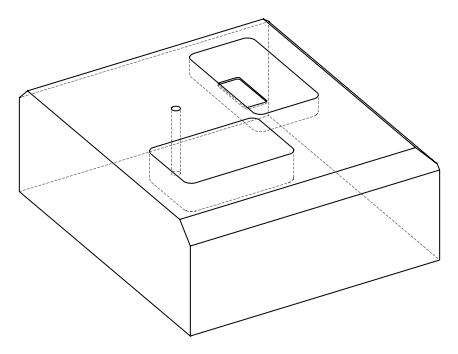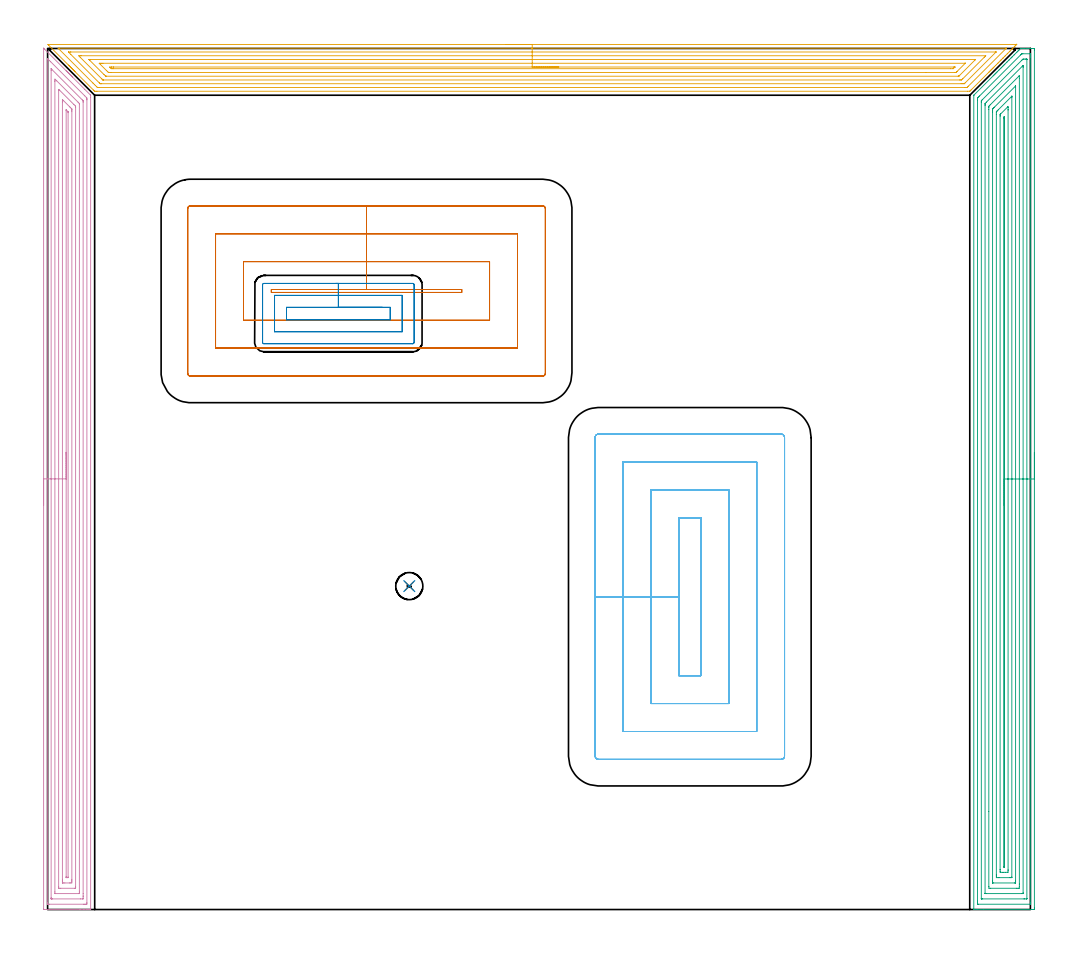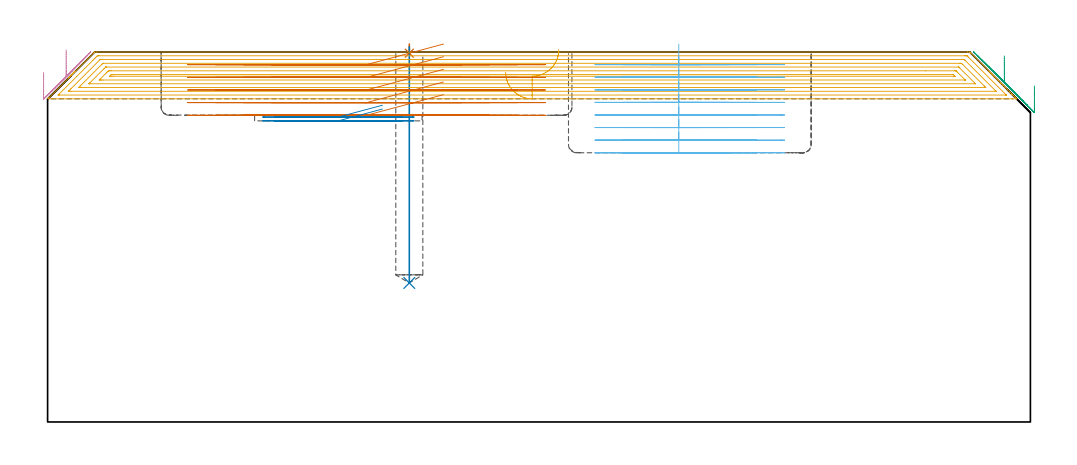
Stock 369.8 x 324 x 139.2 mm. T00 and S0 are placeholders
(PLAN: 8 operations, 4 tool changes, 92.6 min)
(1 SPOT_DRILL | STEP1POCKET | NXT0321_9005460120000 | 0.03 min | 1 mm3)
(2 DRILL_BLIND_HOLE_INTO_CENTER | STEP1POCKET | UGT0301_497 | 0.36 min | 6905 mm3)
(3 AREA_MILL | FG_CHAMFER_SURFACE | UGT0205_001 | 23.04 min | 84198 mm3)
(4 AREA_MILL_1 | FG_CHAMFER_SURFACE_1 | UGT0205_001 | 17.89 min | 50721 mm3)
(5 AREA_MILL_2 | FG_CHAMFER_SURFACE_2 | UGT0205_001 | 19.66 min | 52874 mm3)
(6 MILL_RECTANGULAR_POCKET | POCKET_RECTANGULAR_STRAIGHT | UGT0201_095 | Follow Part, ap 5, ae 75% | 18.21 min | 487591 mm3)
(7 MILL_RECTANGULAR_POCKET_1 | POCKET_RECTANGULAR_STRAIGHT_1 | UGT0201_095 | Follow Part, ap 5, ae 75% | 11.78 min | 305962 mm3)
(8 MILL_RECTANGULAR_POCKET_2 | POCKET_RECTANGULAR_STRAIGHT_2 | UGT0201_014 | Follow Part, ap 1.5, ae 75% | 1.66 min | 3767 mm3)
(TOOL NXT0321_9005460120000 | NC Spot Drill, 142deg, 12mm, Carbide, Uncoated | D12 PA142 FL30 Z2)
(TOOL UGT0301_497 | Carbide Drill 10.2 mm | D10.2 PA118 FL87 Z2)
(TOOL UGT0205_001 | Chamfer Mill 20 x 3 x 45 deg. | D20 FL50 Z2)
(TOOL UGT0201_095 | End mill 20 mm | D20 R3 FL38 Z4)
(TOOL UGT0201_014 | End mill 6 mm | D6 FL24 Z4)
(OP 1 SPOT_DRILL)
G17 G21 G94 G90
T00 M6
G54
G17 G0 G90 X136.1 Y121.7 S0 M3
G43 Z149.2 H0
G94 G81 G98 Z138.761 F250. R142.2
G80
M5
M2
(OP 2 DRILL_BLIND_HOLE_INTO_CENTER)
G17 G21 G94 G90
T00 M6
G54
G17 G0 G90 X136.1 Y121.7 S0 M3
G43 Z149.2 H0
G94 G81 G98 Z52.3 F250. R141.2
G80
M5
M2
(OP 3 AREA_MILL)
G17 G21 G94 G90
T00 M6
G54
G17 G0 G90 X371.3 Y172. S1061 M3
G43 Z149.2 H0
Z126.4
G94 G1 Y171.962 Z125.528 F250.
Y171.848 Z124.663
Y171.659 Z123.812
Y171.397 Z122.98
Y171.063 Z122.174
Y170.66 Z121.4
Y170.191 Z120.664
Y169.66 Z119.972
Y169.071 Z119.329
Y168.428 Z118.74
Y167.736 Z118.208
Y167. Z117.74
Y166.226 Z117.337
Y165.42 Z117.003
Y164.588 Z116.741
Y163.736 Z116.552
Y162.872 Z116.438
Y162. Z116.4
X371.299 Y0.627 Z116.401
X371.296 Y0.209 Z116.402
X371.292 Y0.01 Z116.405
X370.885 Y0.005 Z116.812
X370.268 Y0. Z117.429
X352.168 Z135.527
X349.793 Z137.901
X348.835 Z138.865
X348.667 Z139.026
X348.584 Y0.003 Z139.108
X348.503 Y0.01 Z139.188
X348.5 Y0.18 Z139.2
Y306.386
X348.504 Y306.397 Z139.196
X348.509 Y306.409 Z139.19
X355.811 Y313.713 Z131.886
X355.945 Y313.847 Z131.751
X356.084 Y313.985 Z131.614
X356.243 Y314.145 Z131.454
X356.385 Y314.287 Z131.311
X356.531 Y314.432 Z131.167
X356.675 Y314.577 Z131.022
X356.824 Y314.727 Z130.871
X356.978 Y314.879 Z130.72
X357.107 Y315.009 Z130.59
X357.264 Y315.166 Z130.431
X357.768 Y315.669 Z129.932
X358.021 Y315.922 Z129.677
X358.142 Y316.044 Z129.554
X358.48 Y316.38 Z129.22
X358.694 Y316.594 Z129.006
X358.915 Y316.816 Z128.783
X359.021 Y316.923 Z128.675
X359.461 Y317.361 Z128.239
X359.9 Y317.802 Z127.796
X360.108 Y318.008 Z127.592
X360.152 Y318.053 Z127.547
X360.779 Y318.681 Z126.917
X360.988 Y318.888 Z126.712
X361.658 Y319.559 Z126.039
X361.825 Y319.725 Z125.875
X361.896 Y319.796 Z125.804
X362.536 Y320.438 Z125.161
X362.661 Y320.561 Z125.039
X362.79 Y320.69 Z124.91
X362.976 Y320.877 Z124.722
X363.087 Y320.988 Z124.61
X363.684 Y321.584 Z124.015
X363.855 Y321.756 Z123.842
X364.578 Y322.478 Z123.121
X364.734 Y322.635 Z122.963
X365.169 Y323.069 Z122.531
X365.472 Y323.372 Z122.227
X365.612 Y323.514 Z122.084
X366.069 Y323.968 Z121.631
X366.11 Y323.999 Z121.588
X366.491 Y324. Z121.207
X366.584 Z121.115
X367.37 Z120.325
X368.604 Z119.093
X369.128 Z118.567
X369.745 Z117.951
X370.006 Z117.689
X370.623 Z117.073
X370.885 Y323.997 Z116.811
X371.292 Y323.99 Z116.405
X371.296 Y323.79 Z116.402
X371.299 Y323.372 Z116.401
X371.3 Y162. Z116.4
X369.886 Z117.814
Y2.539
X369.879 Y2.015 Z117.821
X369.853 Y2.01 Z117.847
X369.781 Y2.005 Z117.919
X369.672 Y2.001 Z118.028
X350.202 Y2. Z137.498
X349.996 Y2.003 Z137.704
X349.962 Y2.005 Z137.738
X349.93 Y2.009 Z137.77
X349.921 Y2.051 Z137.779
X349.916 Y2.291 Z137.784
X349.915 Y2.416 Z137.785
X349.914 Y3.187 Z137.786
X349.915 Y304.474 Z137.785
X349.916 Y304.598 Z137.784
X349.922 Y305.361 Z137.778
X350.046 Y305.492 Z137.654
X350.36 Y305.809 Z137.34
X350.672 Y306.123 Z137.028
X366.134 Y321.584 Z121.566
X366.315 Y321.763 Z121.385
X366.491 Y321.934 Z121.209
X366.552 Y321.99 Z121.148
X366.609 Y321.993 Z121.091
X366.726 Y321.997 Z120.974
X366.962 Y322. Z120.738
X369.598 Z118.102
X369.804 Y321.997 Z117.896
X369.838 Y321.995 Z117.862
X369.87 Y321.991 Z117.83
X369.879 Y321.949 Z117.821
X369.884 Y321.709 Z117.816
X369.885 Y321.584 Z117.815
X369.886 Y320.813 Z117.814
Y162.
X368.472 Z119.228
X368.471 Y4.204 Z119.229
X368.47 Y4.09 Z119.23
X368.467 Y4.035 Z119.233
X368.465 Y4.014 Z119.235
X368.442 Y4.008 Z119.258
X368.249 Y4.004 Z119.451
X367.57 Y4. Z120.13
X367.37 Z120.33
X351.751 Y4.001 Z135.949
X351.551 Y4.004 Z136.149
X351.352 Y4.01 Z136.348
X351.335 Y4.013 Z136.365
X351.333 Y4.029 Z136.367
X351.33 Y4.068 Z136.37
X351.329 Y4.128 Z136.371
X351.328 Y4.204 Z136.372
X351.329 Y303.704 Z136.371
X351.33 Y303.929 Z136.37
X351.333 Y304.157 Z136.367
X351.335 Y304.304 Z136.365
X351.388 Y304.377 Z136.312
X351.597 Y304.598 Z136.103
X366.642 Y319.643 Z121.058
X366.798 Y319.796 Z120.902
X366.991 Y319.98 Z120.709
X367.176 Y319.994 Z120.524
X367.37 Y319.997 Z120.33
X368.049 Y319.999 Z119.651
X368.249 Y319.996 Z119.451
X368.448 Y319.99 Z119.252
X368.465 Y319.987 Z119.235
X368.467 Y319.971 Z119.233
X368.47 Y319.932 Z119.23
X368.471 Y319.872 Z119.229
X368.472 Y319.796 Z119.228
Y162.
X367.057 Z120.643
Y6.31
X367.055 Y6.118 Z120.645
X367.053 Y6.049 Z120.647
X367.051 Y6.016 Z120.649
X367.034 Y6.01 Z120.666
X366.926 Y6.007 Z120.774
X366.491 Y6. Z121.209
X353.309 Z134.391
X352.874 Y6.005 Z134.826
X352.768 Y6.009 Z134.932
X352.749 Y6.012 Z134.951
X352.747 Y6.028 Z134.953
X352.745 Y6.065 Z134.955
X352.743 Y6.146 Z134.957
Y302.491
X352.744 Y302.81 Z134.956
X352.747 Y303.098 Z134.953
X352.75 Y303.24 Z134.95
X352.759 Y303.299 Z134.941
X353.231 Y303.783 Z134.469
X366.745 Y317.296 Z120.955
X366.971 Y317.52 Z120.729
X367.003 Y317.549 Z120.697
X367.04 Y317.581 Z120.66
X367.05 Y317.54 Z120.65
X367.053 Y317.436 Z120.647
X367.057 Y317.114 Z120.643
Y316.949
Y162.
X365.643 Z122.057
Y9.568
X365.642 Y8.674 Z122.058
Y8.644
X365.612 Y8.01 Z122.088
X365.392 Y8.004 Z122.308
X364.734 Y8.001 Z122.966
X364.517 Y8. Z123.183
X354.849 Y8.001 Z132.851
X354.188 Y8.01 Z133.512
X354.159 Y8.674 Z133.541
X354.158 Y8.704 Z133.542
X354.157 Y36.892 Z133.543
Y301.022
X354.159 Y301.916 Z133.541
X354.16 Y301.944 Z133.54
X354.188 Y302.278 Z133.512
X354.448 Y302.545 Z133.252
X354.708 Y302.81 Z132.992
X365.437 Y313.538 Z122.263
X365.528 Y313.624 Z122.172
X365.612 Y313.702 Z122.088
X365.637 Y313.538 Z122.063
X365.64 Y313.51 Z122.06
X365.643 Y312.644 Z122.057
Y162.
X364.229 Z123.471
Y10.975
X364.228 Y10.462 Z123.472
X364.225 Y10.085 Z123.475
X364.222 Y10.029 Z123.478
X364.218 Y10.01 Z123.482
X364.195 Y10.008 Z123.505
X364.082 Y10.003 Z123.618
X363.855 Y10.001 Z123.845
X355.794 Z131.906
X355.673 Y10.004 Z132.027
X355.593 Y10.009 Z132.107
X355.578 Y10.012 Z132.122
X355.576 Y10.031 Z132.124
X355.574 Y10.081 Z132.126
X355.572 Y10.462 Z132.128
X355.571 Y10.842 Z132.129
Y300.128
X355.572 Y300.507 Z132.128
X355.576 Y301.022 Z132.124
X355.578 Y301.207 Z132.122
X355.666 Y301.306 Z132.034
X355.945 Y301.595 Z131.755
X356.103 Y301.755 Z131.597
X356.263 Y301.916 Z131.437
X364.123 Y309.776 Z123.577
X364.172 Y309.822 Z123.528
X364.214 Y309.858 Z123.486
X364.222 Y309.862 Z123.478
X364.223 Y309.857 Z123.477
X364.226 Y309.819 Z123.474
X364.228 Y309.696 Z123.472
X364.229 Y309.581 Z123.471
Y162.
X362.815 Z124.885
X362.814 Y12.25 Z124.886
X362.811 Y12.068 Z124.889
X362.809 Y12.024 Z124.891
X362.806 Y12.01 Z124.894
X362.752 Y12.007 Z124.948
X362.588 Y12.003 Z125.112
X362.342 Y12. Z125.358
X362.097 Z125.603
X357.949 Z129.751
X357.703 Z129.997
X357.068 Y12.002 Z130.632
X357.015 Y12.006 Z130.685
X356.998 Y12.009 Z130.702
X356.992 Y12.079 Z130.708
X356.989 Y12.25 Z130.711
X356.985 Y12.98 Z130.715
Y13.144
Y299.234
X356.987 Y299.961 Z130.713
X356.99 Y300.128 Z130.71
X356.992 Y300.169 Z130.708
X357.017 Y300.208 Z130.683
X357.085 Y300.281 Z130.615
X357.188 Y300.389 Z130.512
X357.317 Y300.52 Z130.383
X357.703 Y300.906 Z129.997
X362.734 Y305.937 Z124.966
X362.777 Y305.978 Z124.923
X362.806 Y306.004 Z124.894
X362.81 Y306.005 Z124.89
X362.811 Y306.002 Z124.889
X362.813 Y305.976 Z124.887
X362.815 Y305.656 Z124.885
Y305.492
Y162.
X361.401 Z126.299
X361.4 Y14.932 Z126.3
X361.399 Y14.748 Z126.301
X361.393 Y14.038 Z126.307
X361.25 Y14.005 Z126.45
X361.218 Y14.003 Z126.482
X360.377 Y14. Z127.323
X359.498 Z128.202
X358.617 Y14.002 Z129.083
X358.582 Y14.007 Z129.118
X358.407 Y14.038 Z129.293
X358.404 Y14.219 Z129.296
X358.4 Y14.932 Z129.3
Y15.117
Y298.525
X358.402 Y298.879 Z129.298
X358.404 Y299.056 Z129.296
X358.407 Y299.14 Z129.293
X358.484 Y299.234 Z129.216
X358.532 Y299.284 Z129.168
X358.582 Y299.335 Z129.118
X361.163 Y301.916 Z126.537
X361.192 Y301.943 Z126.508
X361.218 Y301.963 Z126.482
X361.394 Y302.085 Z126.306
X361.397 Y301.916 Z126.303
X361.399 Y301.732 Z126.301
X361.4 Y301.022 Z126.3
X361.401 Y300.836
Y162. Z126.299
X359.986 Z127.714
Y16.186
X359.984 Y16.097 Z127.716
X359.981 Y16.04 Z127.719
X359.977 Y16.009 Z127.723
X359.966 Y16.007 Z127.734
X359.9 Y16.005 Z127.8
X359.834 Y16.007 Z127.866
X359.823 Y16.009 Z127.877
X359.819 Y16.04 Z127.881
X359.816 Y16.098 Z127.884
X359.814 Y16.185 Z127.886
Y297.805
X359.816 Y297.978 Z127.884
X359.82 Y298.067 Z127.88
X359.823 Y298.115 Z127.877
X359.842 Y298.137 Z127.858
X359.901 Y298.202 Z127.799
X359.945 Y298.245 Z127.755
X359.972 Y298.269 Z127.728
X359.979 Y298.274 Z127.721
X359.98 Y298.243 Z127.72
X359.985 Y298.068 Z127.715
X359.986 Y297.446 Z127.714
Y162.
Y161.128 Z127.752
Y160.263 Z127.866
Y159.412 Z128.054
Y158.58 Z128.317
Y157.774 Z128.651
Y157. Z129.053
Y156.264 Z129.522
Y155.572 Z130.053
Y154.929 Z130.643
Y154.34 Z131.286
Y153.808 Z131.978
Y153.34 Z132.714
Y152.937 Z133.487
Y152.603 Z134.293
Y152.341 Z135.125
Y152.152 Z135.977
Y152.038 Z136.842
Y152. Z137.714
G0 Z149.2
M5
M2
(OP 4 AREA_MILL_1)
G17 G21 G94 G90
T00 M6
G54
G17 G0 G90 X-1.5 Y152.047 S1061 M3
G43 Z149.2 H0
Z131.5
G94 G1 Y152.085 Z130.629 F250.
Y152.199 Z129.764
Y152.388 Z128.912
Y152.65 Z128.08
Y152.984 Z127.274
Y153.387 Z126.5
Y153.855 Z125.764
Y154.386 Z125.072
Y154.976 Z124.429
Y155.619 Z123.84
Y156.311 Z123.309
Y157.047 Z122.84
Y157.821 Z122.437
Y158.627 Z122.103
Y159.459 Z121.841
Y160.31 Z121.652
Y161.175 Z121.538
Y162.047 Z121.5
X-1.499 Y323.949
X-1.498 Y324.051 Z121.501
Y324.059
X-1.494 Y324.072 Z121.503
X-1.49 Y324.083 Z121.507
X-1.475 Y324.07 Z121.523
X-1.463 Y324.059 Z121.536
X-1.161 Y323.761 Z121.837
X6.971 Y315.628 Z129.971
X7.186 Y315.414 Z130.184
X7.35 Y315.252 Z130.345
X7.51 Y315.09 Z130.508
X7.633 Y314.967 Z130.631
X7.791 Y314.81 Z130.786
X7.945 Y314.655 Z130.943
X8.08 Y314.52 Z131.078
X8.233 Y314.369 Z131.228
X8.381 Y314.219 Z131.379
X8.527 Y314.073 Z131.525
X8.674 Y313.928 Z131.669
X8.816 Y313.784 Z131.814
X8.974 Y313.626 Z131.972
X9.115 Y313.486 Z132.111
X9.252 Y313.348 Z132.25
X9.422 Y313.179 Z132.419
X13.983 Y308.617 Z136.982
X16.128 Y306.472 Z139.127
X16.177 Y306.418 Z139.176
X16.194 Y306.395 Z139.192
X16.2 Y305.577 Z139.2
Y0.18
X16.204 Y0.01 Z139.195
X16.19 Y0.008 Z139.181
X15.817 Y0. Z138.817
X15.576 Z138.576
X14.851 Z137.846
X13.606 Z136.603
X12.204 Z135.199
X-1.294 Y0.001 Z121.703
X-1.492 Y0.01 Z121.506
X-1.499 Y0.208 Z121.499
Y0.237
X-1.5 Y162.047 Z121.5
X-0.086 Z122.914
X-0.085 Y319.818 Z122.915
X-0.084 Y319.886 Z122.916
X-0.079 Y320.193 Z122.921
X0.021 Y320.116 Z123.021
X0.26 Y319.886 Z123.26
X0.731 Y319.417 Z123.731
X1.158 Y318.991 Z124.158
X13.969 Y306.18 Z136.969
X14.568 Y305.577 Z137.568
X14.77 Y305.367 Z137.77
X14.779 Y305.163 Z137.779
X14.785 Y304.75 Z137.785
Y304.683
Y2.486
Y2.419
X14.779 Y2.015 Z137.779
X14.378 Y2.005 Z137.378
X13.969 Y2.002 Z136.969
X13.5 Y2. Z136.5
X0.731 Y2.001 Z123.731
X0.259 Y2.003 Z123.259
X0.024 Y2.01 Z123.024
X-0.079 Y2.036 Z122.921
X-0.085 Y2.352 Z122.915
Y2.419
X-0.086 Y162.047 Z122.914
X1.329 Z124.329
X1.33 Y315.702 Z124.33
X1.334 Y316.309 Z124.334
X1.335 Y316.348 Z124.335
X1.338 Y316.35 Z124.338
X1.387 Y316.309 Z124.387
X1.614 Y316.085 Z124.614
X13.086 Y304.614 Z136.086
X13.289 Y304.407 Z136.289
X13.339 Y304.353 Z136.339
X13.361 Y304.328 Z136.361
X13.364 Y304.27 Z136.364
X13.368 Y304.078 Z136.368
X13.371 Y303.789 Z136.371
X13.372 Y5.997 Z136.372
X13.371 Y5.102 Z136.371
Y4.814
X13.366 Y4.208 Z136.366
X13.364 Y4.065 Z136.364
X13.354 Y4.01 Z136.354
X13.287 Y4.004 Z136.287
X13.086 Y4.002 Z136.086
X12.409 Y4. Z135.409
X1.819 Z124.819
X1.614 Y4.002 Z124.614
X1.409 Y4.007 Z124.409
X1.351 Y4.01 Z124.351
X1.335 Y4.018 Z124.335
X1.333 Y4.036 Z124.333
X1.33 Y4.112 Z124.33
X1.329 Y4.208 Z124.329
X1.328 Y4.497 Z124.328
X1.329 Y162.047 Z124.329
X2.743 Z125.743
X2.744 Y311.586 Z125.744
X2.745 Y311.837 Z125.745
X2.75 Y312.474 Z125.75
X3.379 Y311.871 Z126.379
X3.413 Y311.837 Z126.413
X11.462 Y303.789 Z134.462
X11.605 Y303.642 Z134.605
X11.903 Y303.335 Z134.903
X11.951 Y303.28 Z134.951
X11.953 Y303.264 Z134.953
X11.955 Y303.225 Z134.955
X11.957 Y303.145 Z134.957
Y6.891
X11.954 Y6.25 Z134.954
X11.95 Y6.033 Z134.95
X11.947 Y6.009 Z134.947
X11.925 Y6.007 Z134.925
X11.871 Y6.003 Z134.871
X11.761 Y6.001 Z134.761
X2.939 Z125.939
X2.83 Y6.003 Z125.83
X2.776 Y6.007 Z125.776
X2.753 Y6.01 Z125.753
X2.75 Y6.023 Z125.75
X2.747 Y6.139 Z125.747
X2.743 Y6.64 Z125.743
Y162.047
X4.157 Z127.157
X4.158 Y308.26 Z127.158
X4.159 Y308.363 Z127.159
X4.164 Y308.47 Z127.164
X4.175 Y308.614 Z127.175
X4.261 Y308.533 Z127.261
X4.54 Y308.26 Z127.54
X9.906 Y302.894 Z132.906
X10.439 Y302.355 Z133.439
X10.522 Y302.267 Z133.522
X10.536 Y302.105 Z133.536
X10.54 Y302. Z133.54
X10.542 Y301.895 Z133.542
X10.543 Y8.468 Z133.543
X10.542 Y8.257 Z133.542
X10.539 Y8.116 Z133.539
X10.536 Y8.011 Z133.536
X10.522 Y8.008 Z133.522
X10.439 Y8.004 Z133.439
X10.226 Y8.001 Z133.226
X4.931 Z127.931
X4.261 Y8.008 Z127.261
X4.172 Y8.01 Z127.172
X4.162 Y8.362 Z127.162
X4.158 Y8.574 Z127.158
X4.157 Y8.679 Z127.157
Y162.047
X5.571 Z128.571
X5.572 Y303.789 Z128.572
X5.573 Y304.248 Z128.573
X5.577 Y304.683 Z128.577
X5.579 Y304.756 Z128.579
X5.661 Y304.683 Z128.661
X6.026 Y304.323 Z129.026
X8.351 Y302. Z131.351
X8.674 Y301.676 Z131.674
X8.955 Y301.389 Z131.955
X9.097 Y301.243 Z132.097
X9.122 Y301.208 Z132.122
X9.125 Y301.171 Z132.125
X9.126 Y301.106 Z132.126
X9.128 Y300.645 Z132.128
X9.129 Y300.212 Z132.129
Y11.362
X9.128 Y10.902 Z132.128
X9.125 Y10.468 Z132.125
X9.122 Y10.014 Z132.122
X8.674 Y10.007 Z131.674
X8.252 Y10.001 Z131.252
X6.488 Y10. Z129.488
X6.026 Y10.001 Z129.026
X5.601 Y10.004 Z128.601
X5.578 Y10.01 Z128.578
X5.576 Y10.03 Z128.576
X5.573 Y10.468 Z128.573
X5.571 Y10.929 Z128.571
Y11.362
Y162.047
X6.986 Z129.986
Y300.579
X6.987 Y300.762 Z129.987
X6.989 Y300.854 Z129.989
X6.992 Y300.895 Z129.992
X6.993 Y300.897 Z129.993
X7.01 Y300.883 Z130.01
X7.685 Y300.212 Z130.685
X7.707 Y300.183 Z130.707
X7.71 Y300.164 Z130.71
X7.713 Y300.119 Z130.713
X7.714 Y300.026 Z130.714
X7.715 Y299.84 Z130.715
X7.714 Y12.256 Z130.714
X7.712 Y12.072 Z130.712
X7.71 Y12.027 Z130.71
X7.708 Y12.012 Z130.708
X7.687 Y12.009 Z130.687
X7.603 Y12.004 Z130.603
X7.476 Y12.001 Z130.476
X7.161 Z130.161
X7.053 Y12.003 Z130.053
X7.021 Y12.005 Z130.021
X6.993 Y12.01 Z129.993
X6.99 Y12.06 Z129.99
X6.986 Y12.178 Z129.986
Y12.256
X6.985 Y12.334 Z129.985
X6.986 Y162.047 Z129.986
Y162.918 Z130.024
Y163.783 Z130.137
Y164.635 Z130.326
Y165.467 Z130.589
Y166.273 Z130.922
Y167.047 Z131.325
Y167.783 Z131.794
Y168.475 Z132.325
Y169.118 Z132.914
Y169.707 Z133.558
Y170.238 Z134.25
Y170.707 Z134.986
Y171.11 Z135.759
Y171.444 Z136.565
Y171.706 Z137.397
Y171.895 Z138.249
Y172.009 Z139.114
Y172.047 Z139.986
G0 Z149.2
M5
M2
(OP 5 AREA_MILL_2)
G17 G21 G94 G90
T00 M6
G54
G17 G0 G90 X172.35 Y325.5 S1061 M3
G43 Z149.2 H0
Z131.6
G94 G1 X172.388 Z130.728 F250.
X172.502 Z129.863
X172.691 Z129.012
X172.953 Z128.18
X173.287 Z127.374
X173.69 Z126.6
X174.159 Z125.864
X174.69 Z125.172
X175.279 Z124.529
X175.922 Z123.939
X176.614 Z123.408
X177.35 Z122.94
X178.124 Z122.537
X178.93 Z122.203
X179.762 Z121.941
X180.614 Z121.752
X181.478 Z121.638
X182.35 Z121.6
X364.588
X364.589 Y325.497 Z121.603
X364.588 Y325.488 Z121.611
X364.561 Y325.46 Z121.639
X364.165 Y325.064 Z122.033
X363.993 Y324.892 Z122.207
X363.805 Y324.704 Z122.395
X363.285 Y324.183 Z122.914
X363.1 Y324. Z123.1
X362.959 Y323.859 Z123.241
X362.844 Y323.743 Z123.354
X362.803 Y323.702 Z123.397
X362.113 Y323.013 Z124.087
X361.964 Y322.863 Z124.234
X361.91 Y322.809 Z124.289
X361.267 Y322.167 Z124.933
X361.084 Y321.982 Z125.114
X360.422 Y321.322 Z125.778
X360.204 Y321.102 Z125.994
X359.576 Y320.476 Z126.624
X359.53 Y320.429 Z126.67
X359.323 Y320.222 Z126.875
X358.731 Y319.63 Z127.469
X358.637 Y319.537 Z127.562
X358.443 Y319.341 Z127.755
X357.885 Y318.785 Z128.315
X357.745 Y318.644 Z128.455
X357.563 Y318.461 Z128.635
X357.039 Y317.939 Z129.161
X356.682 Y317.58 Z129.516
X356.193 Y317.093 Z130.007
X355.959 Y316.858 Z130.24
X355.803 Y316.7 Z130.395
X355.647 Y316.546 Z130.552
X355.513 Y316.412 Z130.686
X355.362 Y316.26 Z130.835
X355.213 Y316.112 Z130.986
X355.067 Y315.966 Z131.132
X354.922 Y315.82 Z131.276
X354.779 Y315.678 Z131.42
X354.621 Y315.519 Z131.578
X354.482 Y315.379 Z131.716
X354.345 Y315.243 Z131.854
X354.174 Y315.073 Z132.025
X347.437 Y308.336 Z138.763
X347.033 Y307.935 Z139.164
X347.001 Y307.907 Z139.193
X346.141 Y307.9 Z139.2
X18.559
X17.818 Y307.904 Z139.195
X17.699 Y307.907 Z139.193
X17.667 Y307.935 Z139.164
X17.263 Y308.336 Z138.763
X10.355 Y315.243 Z131.854
X10.218 Y315.379 Z131.716
X10.08 Y315.519 Z131.578
X9.921 Y315.678 Z131.42
X9.778 Y315.82 Z131.276
X9.633 Y315.966 Z131.132
X9.487 Y316.112 Z130.986
X9.338 Y316.26 Z130.835
X9.187 Y316.412 Z130.686
X9.053 Y316.546 Z130.552
X8.9 Y316.698 Z130.397
X8.741 Y316.858 Z130.24
X8.619 Y316.98 Z130.117
X8.457 Y317.14 Z129.955
X8.294 Y317.305 Z129.793
X8.184 Y317.415 Z129.683
X8.017 Y317.58 Z129.514
X7.848 Y317.751 Z129.347
X0.431 Y325.169 Z121.931
X0.261 Y325.341 Z121.759
X0.119 Y325.493 Z121.606
X0.261 Y325.5 Z121.6
X182.35
Y324.086 Z123.014
X360.521
X360.679 Y324.085 Z123.015
X360.718 Y324.083 Z123.017
X360.724 Y324.081 Z123.02
Y324.078 Z123.022
X360.709 Y324.061 Z123.039
X360.629 Y323.979 Z123.121
X360.515 Y323.864 Z123.236
X346.446 Y309.796 Z137.304
X346.141 Y309.494 Z137.606
X345.997 Y309.358 Z137.742
X345.939 Y309.321 Z137.779
X345.843 Y309.319 Z137.781
X345.645 Y309.316 Z137.784
X345.248 Y309.314 Z137.786
X345.149
X19.353 Y309.315 Z137.785
X18.956 Y309.318 Z137.782
X18.763 Y309.321 Z137.779
X18.559 Y309.502 Z137.598
X17.954 Y310.097 Z137.003
X17.667 Y310.383 Z136.717
X17.072 Y310.978 Z136.122
X4.059 Y323.992 Z123.108
X4.026 Y324.026 Z123.074
X3.996 Y324.063 Z123.037
X3.985 Y324.079 Z123.021
X4.003 Y324.081 Z123.019
X4.278 Y324.085 Z123.015
X4.377 Y324.086 Z123.014
X182.35
Y322.672 Z124.428
X356.6 Y322.671 Z124.429
X356.686 Y322.67 Z124.43
X356.852 Y322.666 Z124.434
X356.855 Y322.664 Z124.436
X356.856 Y322.66 Z124.44
X356.852 Y322.652 Z124.448
X345.178 Y310.978 Z136.122
X345.013 Y310.816 Z136.284
X344.951 Y310.759 Z136.341
X344.926 Y310.737 Z136.363
X344.86 Y310.735 Z136.365
X344.606 Y310.73 Z136.37
X344.356 Y310.729 Z136.371
X343.716
X20.344
X20.092 Y310.73 Z136.37
X19.924 Y310.732 Z136.368
X19.793 Y310.735 Z136.365
X19.733 Y310.779 Z136.321
X19.524 Y310.978 Z136.122
X19.452 Y311.048 Z136.052
X8.741 Y321.758 Z125.342
X8.078 Y322.423 Z124.677
X7.848 Y322.656 Z124.444
X7.847 Y322.667 Z124.433
X7.848 Y322.668 Z124.432
X8.489 Y322.671 Z124.429
X8.741
X182.35 Y322.672 Z124.428
Y321.257 Z125.843
X352.878
X352.928 Y321.256 Z125.844
X352.972 Y321.253 Z125.847
X352.989 Y321.25 Z125.85
X352.984 Y321.243 Z125.857
X352.905 Y321.155 Z125.945
X352.844 Y321.093 Z126.007
X352.413 Y320.662 Z126.438
X344.356 Y312.604 Z134.496
X343.976 Y312.233 Z134.867
X343.901 Y312.162 Z134.938
X343.764 Y312.15 Z134.95
X343.463 Y312.146 Z134.954
X343.174 Y312.143 Z134.957
X20.948
X20.873 Y312.144 Z134.956
X20.836 Y312.146 Z134.954
X20.821 Y312.149 Z134.951
X20.778 Y312.182 Z134.918
X20.484 Y312.467 Z134.633
X20.344 Y312.604 Z134.496
X12.287 Y320.662 Z126.438
X11.714 Y321.25 Z125.85
X12.311 Y321.255 Z125.845
X12.6 Y321.257 Z125.843
X182.35
Y319.843 Z127.257
X348.881
X349.007 Y319.841 Z127.259
X349.089 Y319.837 Z127.263
X349.127 Y319.834 Z127.266
X349.121 Y319.827 Z127.273
X349.08 Y319.781 Z127.319
X348.952 Y319.65 Z127.45
X348.819 Y319.517 Z127.583
X343.19 Y313.888 Z133.212
X342.918 Y313.619 Z133.481
X342.878 Y313.583 Z133.517
X342.861 Y313.57 Z133.53
X342.82 Y313.564 Z133.536
X342.696 Y313.559 Z133.541
X342.633 Y313.557 Z133.543
X22.13
X22.067 Y313.558 Z133.542
X21.942 Y313.561 Z133.539
X21.861 Y313.564 Z133.536
X21.829 Y313.581 Z133.519
X21.787 Y313.619 Z133.481
X21.237 Y314.162 Z132.938
X15.881 Y319.517 Z127.583
X15.62 Y319.781 Z127.319
X15.585 Y319.821 Z127.279
X15.574 Y319.835 Z127.265
X15.631 Y319.838 Z127.262
X15.756 Y319.842 Z127.258
X15.819 Y319.843 Z127.257
X15.881
X182.35
Y318.429 Z128.671
X345.218 Y318.428 Z128.672
X345.248 Y318.427 Z128.673
X345.26 Y318.425 Z128.675
X345.263 Y318.423 Z128.677
Y318.415 Z128.685
X345.259 Y318.408 Z128.692
X345.248 Y318.396 Z128.704
X342.232 Y315.379 Z131.721
X341.955 Y315.106 Z131.994
X341.859 Y315.015 Z132.085
X341.825 Y314.984 Z132.116
X341.78 Y314.978 Z132.122
X341.678 Y314.976 Z132.124
X341.198 Y314.972 Z132.128
X330.432 Y314.971 Z132.129
X23.915
X23.435 Y314.973 Z132.127
X23.022 Y314.976 Z132.124
X22.889 Y314.978 Z132.122
X22.751 Y315.109 Z131.991
X22.472 Y315.379 Z131.721
X22.13 Y315.718 Z131.382
X19.828 Y318.021 Z129.079
X19.452 Y318.402 Z128.698
X19.439 Y318.422 Z128.678
X19.452 Y318.424 Z128.676
X19.932 Y318.428 Z128.672
X20.344 Y318.429 Z128.671
X20.823
X182.35
Y317.015 Z130.085
X340.913
X341.359 Y317.012 Z130.088
X341.396 Y317.01 Z130.09
X341.4 Y317.008 Z130.092
X341.398 Y317.003 Z130.097
X341.362 Y316.962 Z130.138
X341.305 Y316.902 Z130.198
X341.234 Y316.832 Z130.268
X340.785 Y316.392 Z130.708
X340.653 Y316.39 Z130.71
X339.765 Y316.385 Z130.715
X24.68 Y316.386 Z130.714
X24.553 Y316.387 Z130.713
X23.915 Y316.392 Z130.708
X23.307 Y317.003 Z130.097
X23.915 Y317.012 Z130.088
X24.043 Y317.014 Z130.086
X24.68 Y317.015 Z130.085
X24.807
X182.35
X183.222 Z130.123
X184.087 Z130.237
X184.938 Z130.426
X185.77 Z130.688
X186.576 Z131.022
X187.35 Z131.425
X188.086 Z131.894
X188.778 Z132.425
X189.421 Z133.014
X190.01 Z133.657
X190.542 Z134.349
X191.01 Z135.085
X191.413 Z135.859
X191.747 Z136.665
X192.009 Z137.497
X192.198 Z138.349
X192.312 Z139.214
X192.35 Z140.085
G0 Z149.2
M5
M2
(OP 6 MILL_RECTANGULAR_POCKET)
G17 G21 G94 G90
T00 M6
G54
G17 G0 G90 X237.5 Y146.577 S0 M3
G43 Z149.2 H0
Z142.2
G94 G1 Y117.7 Z134.462 F250.
Y88. F500.
X245.8
Y147.4
X237.5
Y117.7
X227.
Y77.5
X256.3
Y157.9
X227.
Y117.7
X216.5
Y67.
X266.8
Y168.4
X216.5
Y117.7
X206.
Y57.8
G3 X207.3 Y56.5 R1.3
G1 X276.
G3 X277.3 Y57.8 R1.3
G1 Y177.6
G3 X276. Y178.9 R1.3
G1 X207.3
G3 X206. Y177.6 R1.3
G1 Y117.7
Y116.7
G0 X237.5 Y146.577 Z137.462
G1 Y117.7 Z129.725 F250.
Y88. F500.
X245.8
Y147.4
X237.5
Y117.7
X227.
Y77.5
X256.3
Y157.9
X227.
Y117.7
X216.5
Y67.
X266.8
Y168.4
X216.5
Y117.7
X206.
Y57.8
G3 X207.3 Y56.5 R1.3
G1 X276.
G3 X277.3 Y57.8 R1.3
G1 Y177.6
G3 X276. Y178.9 R1.3
G1 X207.3
G3 X206. Y177.6 R1.3
G1 Y117.7
Y116.7
G0 X237.5 Y146.577 Z132.725
G1 Y117.7 Z124.987 F250.
Y88. F500.
X245.8
Y147.4
X237.5
Y117.7
X227.
Y77.5
X256.3
Y157.9
X227.
Y117.7
X216.5
Y67.
X266.8
Y168.4
X216.5
Y117.7
X206.
Y57.8
G3 X207.3 Y56.5 R1.3
G1 X276.
G3 X277.3 Y57.8 R1.3
G1 Y177.6
G3 X276. Y178.9 R1.3
G1 X207.3
G3 X206. Y177.6 R1.3
G1 Y117.7
Y116.7
G0 X237.5 Y146.577 Z127.987
G1 Y117.7 Z120.25 F250.
Y88. F500.
X245.8
Y147.4
X237.5
Y117.7
X227.
Y77.5
X256.3
Y157.9
X227.
Y117.7
X216.5
Y67.
X266.8
Y168.4
X216.5
Y117.7
X206.
Y57.8
G3 X207.3 Y56.5 R1.3
G1 X276.
G3 X277.3 Y57.8 R1.3
G1 Y177.6
G3 X276. Y178.9 R1.3
G1 X207.3
G3 X206. Y177.6 R1.3
G1 Y117.7
Y116.7
G0 X237.5 Y146.577 Z123.25
G1 Y117.7 Z115.512 F250.
Y88. F500.
X245.8
Y147.4
X237.5
Y117.7
X227.
Y77.5
X256.3
Y157.9
X227.
Y117.7
X216.5
Y67.
X266.8
Y168.4
X216.5
Y117.7
X206.
Y57.8
G3 X207.3 Y56.5 R1.3
G1 X276.
G3 X277.3 Y57.8 R1.3
G1 Y177.6
G3 X276. Y178.9 R1.3
G1 X207.3
G3 X206. Y177.6 R1.3
G1 Y117.7
Y116.7
G0 X237.5 Y146.577 Z118.512
G1 Y117.7 Z110.775 F250.
Y88. F500.
X245.8
Y147.4
X237.5
Y117.7
X227.
Y77.5
X256.3
Y157.9
X227.
Y117.7
X216.5
Y67.
X266.8
Y168.4
X216.5
Y117.7
X206.
Y57.8
G3 X207.3 Y56.5 R1.3
G1 X276.
G3 X277.3 Y57.8 R1.3
G1 Y177.6
G3 X276. Y178.9 R1.3
G1 X207.3
G3 X206. Y177.6 R1.3
G1 Y117.7
Y116.7
G0 X237.5 Y146.577 Z113.775
G1 Y117.7 Z106.037 F250.
Y88. F500.
X245.8
Y147.4
X237.5
Y117.7
X227.
Y77.5
X256.3
Y157.9
X227.
Y117.7
X216.5
Y67.
X266.8
Y168.4
X216.5
Y117.7
X206.
Y57.8
G3 X207.3 Y56.5 R1.3
G1 X276.
G3 X277.3 Y57.8 R1.3
G1 Y177.6
G3 X276. Y178.9 R1.3
G1 X207.3
G3 X206. Y177.6 R1.3
G1 Y117.7
Y116.7
G0 X237.5 Y146.577 Z109.037
G1 Y117.7 Z101.3 F250.
Y88. F500.
X245.8
Y147.4
X237.5
Y117.7
X227.
Y77.5
X256.3
Y157.9
X227.
Y117.7
X216.5
Y67.
X266.8
Y168.4
X216.5
Y117.7
X206.
Y57.8
G3 X207.3 Y56.5 R1.3
G1 X276.
G3 X277.3 Y57.8 R1.3
G1 Y177.6
G3 X276. Y178.9 R1.3
G1 X207.3
G3 X206. Y177.6 R1.3
G1 Y117.7
Y116.7
G0 Z149.2
M5
M2
(OP 7 MILL_RECTANGULAR_POCKET_1)
G17 G21 G94 G90
T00 M6
G54
G17 G0 G90 X148.961 Y233.3 S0 M3
G43 Z149.2 H0
Z142.2
G94 G1 X120. Z134.44 F250.
X84.2 F500.
Y232.2
X155.8
Y233.3
X120.
Y243.8
X73.7
Y221.7
X166.3
Y243.8
X120.
Y254.3
X63.2
Y211.2
X176.8
Y254.3
X120.
Y264.8
X53.8
G3 X52.7 Y263.7 R1.1
G1 Y201.8
G3 X53.8 Y200.7 R1.1
G1 X186.2
G3 X187.3 Y201.8 R1.1
G1 Y263.7
G3 X186.2 Y264.8 R1.1
G1 X120.
X119.
G0 X148.961 Y233.3 Z137.44
G1 X120. Z129.68 F250.
X84.2 F500.
Y232.2
X155.8
Y233.3
X120.
Y243.8
X73.7
Y221.7
X166.3
Y243.8
X120.
Y254.3
X63.2
Y211.2
X176.8
Y254.3
X120.
Y264.8
X53.8
G3 X52.7 Y263.7 R1.1
G1 Y201.8
G3 X53.8 Y200.7 R1.1
G1 X186.2
G3 X187.3 Y201.8 R1.1
G1 Y263.7
G3 X186.2 Y264.8 R1.1
G1 X120.
X119.
G0 X148.961 Y233.3 Z132.68
G1 X120. Z124.92 F250.
X84.2 F500.
Y232.2
X155.8
Y233.3
X120.
Y243.8
X73.7
Y221.7
X166.3
Y243.8
X120.
Y254.3
X63.2
Y211.2
X176.8
Y254.3
X120.
Y264.8
X53.8
G3 X52.7 Y263.7 R1.1
G1 Y201.8
G3 X53.8 Y200.7 R1.1
G1 X186.2
G3 X187.3 Y201.8 R1.1
G1 Y263.7
G3 X186.2 Y264.8 R1.1
G1 X120.
X119.
G0 X148.961 Y233.3 Z127.92
G1 X120. Z120.16 F250.
X84.2 F500.
Y232.2
X155.8
Y233.3
X120.
Y243.8
X73.7
Y221.7
X166.3
Y243.8
X120.
Y254.3
X63.2
Y211.2
X176.8
Y254.3
X120.
Y264.8
X53.8
G3 X52.7 Y263.7 R1.1
G1 Y201.8
G3 X53.8 Y200.7 R1.1
G1 X186.2
G3 X187.3 Y201.8 R1.1
G1 Y263.7
G3 X186.2 Y264.8 R1.1
G1 X120.
X119.
G0 X148.961 Y233.3 Z123.16
G1 X120. Z115.4 F250.
X84.2 F500.
Y232.2
X155.8
Y233.3
X120.
Y243.8
X73.7
Y221.7
X166.3
Y243.8
X120.
Y254.3
X63.2
Y211.2
X176.8
Y254.3
X120.
Y264.8
X53.8
G3 X52.7 Y263.7 R1.1
G1 Y201.8
G3 X53.8 Y200.7 R1.1
G1 X186.2
G3 X187.3 Y201.8 R1.1
G1 Y263.7
G3 X186.2 Y264.8 R1.1
G1 X120.
X119.
G0 Z149.2
M5
M2
(OP 8 MILL_RECTANGULAR_POCKET_2)
G17 G21 G94 G90
T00 M6
G54
G17 G0 G90 X125.966 Y226.6 S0 M3
G43 Z149.2 H0
Z119.178
G94 G1 X109.4 Z114.739 F250.
X89.9 F500.
Y221.9
X128.9
Y226.6
X109.4
Y231.1
X85.4
Y217.4
X133.4
Y231.1
X109.4
Y235.6
X81.4
G3 X80.9 Y235.1 R0.5
G1 Y213.4
G3 X81.4 Y212.9 R0.5
G1 X137.4
G3 X137.9 Y213.4 R0.5
G1 Y235.1
G3 X137.4 Y235.6 R0.5
G1 X109.4
X108.4
G0 X125.966 Y226.6 Z117.739
G1 X109.4 Z113.3 F250.
X89.9 F500.
Y221.9
X128.9
Y226.6
X109.4
Y231.1
X85.4
Y217.4
X133.4
Y231.1
X109.4
Y235.6
X81.4
G3 X80.9 Y235.1 R0.5
G1 Y213.4
G3 X81.4 Y212.9 R0.5
G1 X137.4
G3 X137.9 Y213.4 R0.5
G1 Y235.1
G3 X137.4 Y235.6 R0.5
G1 X109.4
X108.4
G0 Z149.2
M5
M2
